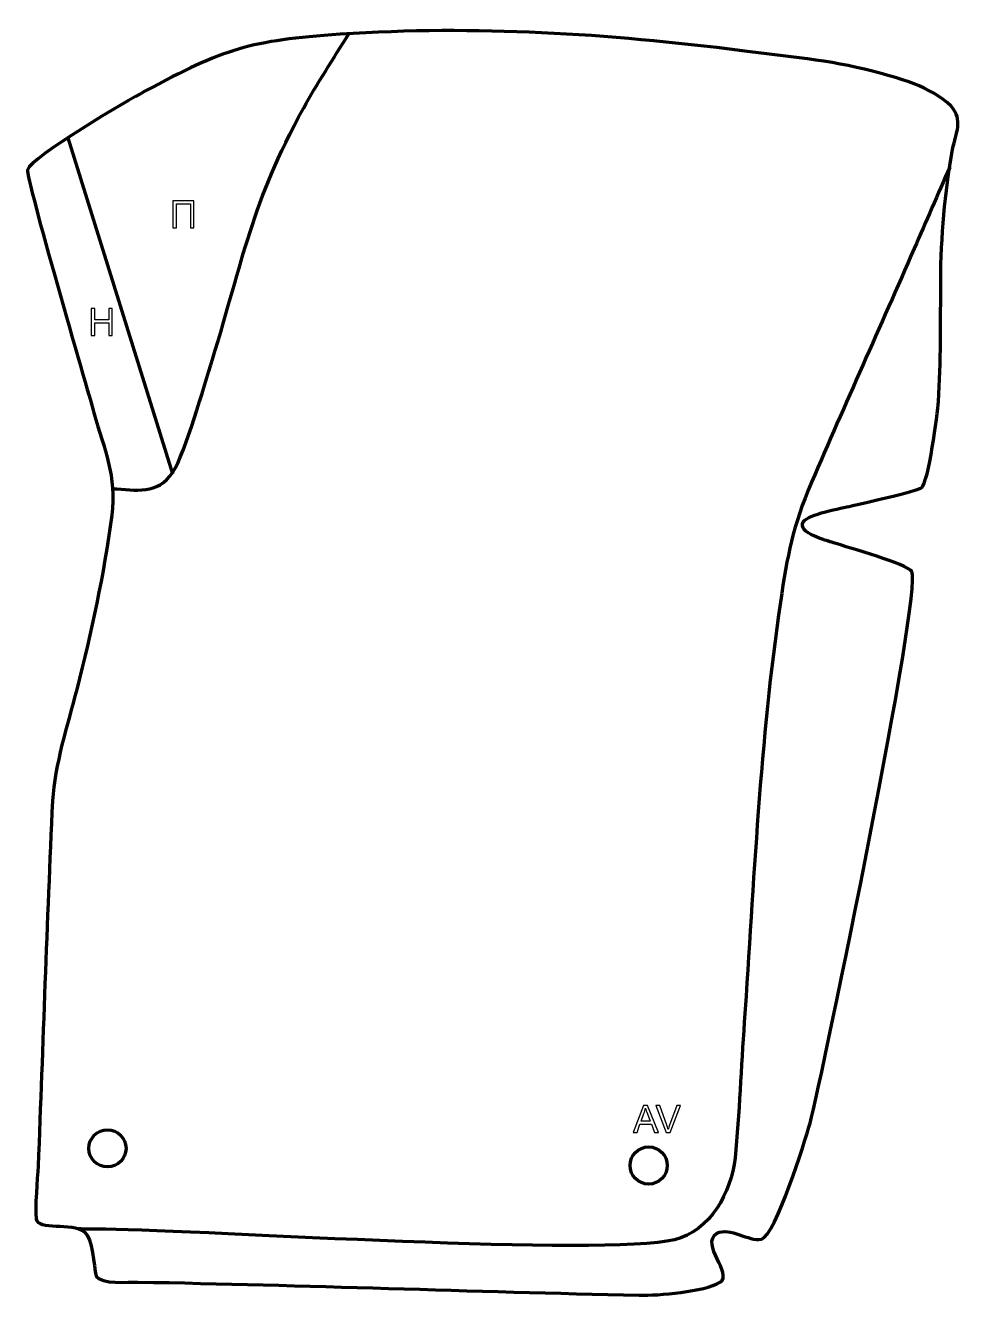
# Model space of a CAD drawing. Header units: millimetres. Extents: x -542 to 89, y 50 to 904.
import ezdxf

# ---------------------------------------------------------------- set-up
doc = ezdxf.new("R2010")
doc.units = ezdxf.units.MM
doc.header["$MEASUREMENT"] = 0
doc.layers.add('layer 2', color=7, linetype='Continuous')
doc.layers.add('layer 3', color=7, linetype='Continuous')

msp = doc.modelspace()

# ---------------------------------------------------------------- linework, layer by layer
at = {"layer": 'layer 2', "color": 142, "lineweight": 200}
for centre in [(-486.471, 148.6668), (-122.5365, 137.1576)]:
    msp.add_ellipse(centre, major_axis=(0, 12.5), ratio=1, dxfattribs=at)
at = {"layer": 'layer 2', "color": 140, "lineweight": 158}
for points, knots in [([(-483.0332, 592.4733), (-467.0952, 591.5686), (-453.0376, 588.0731), (-442.5359, 603.4776), (-442.5359, 603.4776), (-434.2116, 616.3819), (-421.4945, 661.7259), (-415.8579, 679.4649), (-415.8579, 679.4649), (-394.8212, 747.3079), (-389.9384, 784.0443), (-354.7086, 848.2798), (-354.7086, 848.2798), (-345.2819, 865.4678), (-334.3739, 881.8736), (-324.102, 898.567)], [0, 0, 0, 0, 0.2, 0.2, 0.2, 0.2, 0.4, 0.4, 0.4, 0.4, 0.6, 0.6, 0.6, 0.6, 1, 1, 1, 1]), ([(79.9128, 808.8726), (71.9506, 790.5733), (63.9885, 772.2741), (56.0263, 753.9748), (56.0263, 753.9748), (33.2323, 701.607), (9.5463, 649.3872), (-12.9021, 596.9262), (-12.9021, 596.9262), (-25.6835, 567.0567), (-29.2199, 547.9604), (-33.9343, 516.0475), (-33.9343, 516.0475), (-47.6151, 423.436), (-51.8028, 327.2183), (-58.2133, 233.5749), (-58.2133, 233.5749), (-60.2643, 203.3365), (-61.5443, 172.342), (-64.3933, 142.2518), (-64.3933, 142.2518), (-67.172, 118.9253), (-80.9199, 93.3083), (-105.2317, 87.2251), (-105.2317, 87.2251), (-151.8979, 75.5482), (-418.3499, 93.4138), (-487.7142, 94.2606), (-487.7142, 94.2606), (-493.2198, 94.3278), (-498.7255, 94.395), (-504.2312, 94.4622), (-504.2312, 94.4622), (-504.2312, 94.4622), (-505.7327, 94.4805), (-505.7327, 94.4805)], [0, 0, 0, 0, 0.1, 0.1, 0.1, 0.1, 0.2, 0.2, 0.2, 0.2, 0.3, 0.3, 0.3, 0.3, 0.4, 0.4, 0.4, 0.4, 0.5, 0.5, 0.5, 0.5, 0.6, 0.6, 0.6, 0.6, 0.7, 0.7, 0.7, 0.7, 0.8, 0.8, 0.8, 0.8, 1, 1, 1, 1])]:
    msp.add_open_spline(points, degree=3, knots=knots, dxfattribs=at)
msp.add_open_spline([(-442.4914, 602.4941), (-442.4914, 602.4941), (-512.9934, 828.5541), (-512.9934, 828.5541)], degree=3, dxfattribs=at)
at = {"layer": 'layer 2', "color": 142}
for points, knots in [([(-442.5437, 786.1457), (-442.5437, 786.1457), (-428.2689, 786.1457), (-428.2689, 786.1457), (-428.2689, 786.1457), (-428.2689, 786.1457), (-428.2689, 767.9593), (-428.2689, 767.9593), (-428.2689, 767.9593), (-428.2689, 767.9593), (-430.6819, 767.9593), (-430.6819, 767.9593), (-430.6819, 767.9593), (-430.6819, 767.9593), (-430.6819, 784.0121), (-430.6819, 784.0121), (-430.6819, 784.0121), (-430.6819, 784.0121), (-440.1307, 784.0121), (-440.1307, 784.0121), (-440.1307, 784.0121), (-440.1307, 784.0121), (-440.1307, 767.9593), (-440.1307, 767.9593), (-440.1307, 767.9593), (-440.1307, 767.9593), (-442.5437, 767.9593), (-442.5437, 767.9593), (-442.5437, 767.9593), (-442.5437, 767.9593), (-442.5437, 786.1457), (-442.5437, 786.1457)], [0, 0, 0, 0, 0.11111111, 0.11111111, 0.11111111, 0.11111111, 0.22222222, 0.22222222, 0.22222222, 0.22222222, 0.33333333, 0.33333333, 0.33333333, 0.33333333, 0.44444444, 0.44444444, 0.44444444, 0.44444444, 0.55555556, 0.55555556, 0.55555556, 0.55555556, 0.66666667, 0.66666667, 0.66666667, 0.66666667, 0.77777778, 0.77777778, 0.77777778, 0.77777778, 1, 1, 1, 1]), ([(-497.4195, 695.4634), (-497.4195, 695.4634), (-497.4195, 713.6498), (-497.4195, 713.6498), (-497.4195, 713.6498), (-497.4195, 713.6498), (-495.0065, 713.6498), (-495.0065, 713.6498), (-495.0065, 713.6498), (-495.0065, 713.6498), (-495.0065, 706.1568), (-495.0065, 706.1568), (-495.0065, 706.1568), (-495.0065, 706.1568), (-485.6085, 706.1568), (-485.6085, 706.1568), (-485.6085, 706.1568), (-485.6085, 706.1568), (-485.6085, 713.6498), (-485.6085, 713.6498), (-485.6085, 713.6498), (-485.6085, 713.6498), (-483.1955, 713.6498), (-483.1955, 713.6498), (-483.1955, 713.6498), (-483.1955, 713.6498), (-483.1955, 695.4634), (-483.1955, 695.4634), (-483.1955, 695.4634), (-483.1955, 695.4634), (-485.6085, 695.4634), (-485.6085, 695.4634), (-485.6085, 695.4634), (-485.6085, 695.4634), (-485.6085, 704.0232), (-485.6085, 704.0232), (-485.6085, 704.0232), (-485.6085, 704.0232), (-495.0065, 704.0232), (-495.0065, 704.0232), (-495.0065, 704.0232), (-495.0065, 704.0232), (-495.0065, 695.4634), (-495.0065, 695.4634), (-495.0065, 695.4634), (-495.0065, 695.4634), (-497.4195, 695.4634), (-497.4195, 695.4634)], [0, 0, 0, 0, 0.07692308, 0.07692308, 0.07692308, 0.07692308, 0.15384615, 0.15384615, 0.15384615, 0.15384615, 0.23076923, 0.23076923, 0.23076923, 0.23076923, 0.30769231, 0.30769231, 0.30769231, 0.30769231, 0.38461538, 0.38461538, 0.38461538, 0.38461538, 0.46153846, 0.46153846, 0.46153846, 0.46153846, 0.53846154, 0.53846154, 0.53846154, 0.53846154, 0.61538462, 0.61538462, 0.61538462, 0.61538462, 0.69230769, 0.69230769, 0.69230769, 0.69230769, 0.76923077, 0.76923077, 0.76923077, 0.76923077, 0.84615385, 0.84615385, 0.84615385, 0.84615385, 1, 1, 1, 1]), ([(-132.8935, 159.4176), (-132.8935, 159.4176), (-125.917, 177.604), (-125.917, 177.604), (-125.917, 177.604), (-125.917, 177.604), (-123.2711, 177.604), (-123.2711, 177.604), (-123.2711, 177.604), (-123.2711, 177.604), (-115.867, 159.4176), (-115.867, 159.4176), (-115.867, 159.4176), (-115.867, 159.4176), (-118.606, 159.4176), (-118.606, 159.4176), (-118.606, 159.4176), (-118.606, 159.4176), (-120.71, 164.9294), (-120.71, 164.9294), (-120.71, 164.9294), (-120.71, 164.9294), (-128.3681, 164.9294), (-128.3681, 164.9294), (-128.3681, 164.9294), (-128.3681, 164.9294), (-130.3408, 159.4176), (-130.3408, 159.4176), (-130.3408, 159.4176), (-130.3408, 159.4176), (-132.8935, 159.4176), (-132.8935, 159.4176)], [0, 0, 0, 0, 0.11111111, 0.11111111, 0.11111111, 0.11111111, 0.22222222, 0.22222222, 0.22222222, 0.22222222, 0.33333333, 0.33333333, 0.33333333, 0.33333333, 0.44444444, 0.44444444, 0.44444444, 0.44444444, 0.55555556, 0.55555556, 0.55555556, 0.55555556, 0.66666667, 0.66666667, 0.66666667, 0.66666667, 0.77777778, 0.77777778, 0.77777778, 0.77777778, 1, 1, 1, 1]), ([(-127.6611, 166.8852), (-127.6611, 166.8852), (-121.4635, 166.8852), (-121.4635, 166.8852), (-121.4635, 166.8852), (-121.4635, 166.8852), (-123.36, 171.9271), (-123.36, 171.9271), (-123.36, 171.9271), (-123.9315, 173.4596), (-124.3633, 174.7253), (-124.6639, 175.7244), (-124.6639, 175.7244), (-124.9137, 174.5391), (-125.2481, 173.3749), (-125.6672, 172.2234), (-125.6672, 172.2234), (-125.6672, 172.2234), (-127.6611, 166.8852), (-127.6611, 166.8852)], [0, 0, 0, 0, 0.16666667, 0.16666667, 0.16666667, 0.16666667, 0.33333333, 0.33333333, 0.33333333, 0.33333333, 0.5, 0.5, 0.5, 0.5, 0.66666667, 0.66666667, 0.66666667, 0.66666667, 1, 1, 1, 1]), ([(-110.66, 159.4176), (-110.66, 159.4176), (-117.6873, 177.604), (-117.6873, 177.604), (-117.6873, 177.604), (-117.6873, 177.604), (-115.0796, 177.604), (-115.0796, 177.604), (-115.0796, 177.604), (-115.0796, 177.604), (-110.3552, 164.3875), (-110.3552, 164.3875), (-110.3552, 164.3875), (-109.9784, 163.3292), (-109.6567, 162.3386), (-109.4027, 161.4115), (-109.4027, 161.4115), (-109.1233, 162.4063), (-108.7973, 163.3969), (-108.4248, 164.3875), (-108.4248, 164.3875), (-108.4248, 164.3875), (-103.5226, 177.604), (-103.5226, 177.604), (-103.5226, 177.604), (-103.5226, 177.604), (-101.0673, 177.604), (-101.0673, 177.604), (-101.0673, 177.604), (-101.0673, 177.604), (-108.1581, 159.4176), (-108.1581, 159.4176), (-108.1581, 159.4176), (-108.1581, 159.4176), (-110.66, 159.4176), (-110.66, 159.4176)], [0, 0, 0, 0, 0.1, 0.1, 0.1, 0.1, 0.2, 0.2, 0.2, 0.2, 0.3, 0.3, 0.3, 0.3, 0.4, 0.4, 0.4, 0.4, 0.5, 0.5, 0.5, 0.5, 0.6, 0.6, 0.6, 0.6, 0.7, 0.7, 0.7, 0.7, 0.8, 0.8, 0.8, 0.8, 1, 1, 1, 1])]:
    msp.add_open_spline(points, degree=3, knots=knots, dxfattribs=at)
at = {"layer": 'layer 3', "color": 242, "lineweight": 158}
msp.add_open_spline([(-461.2426, 859.8472), (-408.3646, 888.3799), (-390.2382, 894.0457), (-329.9466, 898.2061), (-329.9466, 898.2061), (-237.7466, 904.1327), (-151.0953, 898.6639), (-59.6571, 887.0617), (-59.6571, 887.0617), (-30.3542, 883.3436), (-0.6998, 880.8645), (27.9287, 873.3002), (27.9287, 873.3002), (45.9511, 868.6293), (67.0446, 863.1336), (80.8833, 849.8149), (80.8833, 849.8149), (89.2662, 840.0446), (84.1274, 832.2944), (81.9225, 820.6843), (81.9225, 820.6843), (76.582, 791.5986), (74.0685, 761.9162), (73.902, 732.3676), (73.902, 732.3676), (73.7302, 705.9251), (74.2, 677.4094), (72.3612, 651.1721), (72.3612, 651.1721), (71.6743, 642.587), (65.8211, 596.7834), (60.9494, 593.0428), (60.9494, 593.0428), (56.7899, 590.5672), (22.0684, 582.8895), (13.7822, 580.8874), (13.7822, 580.8874), (7.4625, 579.403), (-15.7288, 575.2282), (-18.5694, 570.2249), (-18.5694, 570.2249), (-22.8923, 562.6111), (-3.0521, 557.681), (1.8521, 556.0514), (1.8521, 556.0514), (12.5462, 552.4977), (51.3645, 541.9767), (54.4653, 536.666), (54.4653, 536.666), (61.8494, 524.0192), (-5.3113, 198.5413), (-13.9676, 165.7195), (-13.9676, 165.7195), (-17.4834, 153.3535), (-36.7494, 90.656), (-46.7088, 87.5372), (-46.7088, 87.5372), (-55.382, 85.7842), (-67.569, 96.1236), (-76.6072, 91.5711), (-76.6072, 91.5711), (-88.1781, 84.1979), (-65.5554, 64.2286), (-74.4002, 58.6134), (-74.4002, 58.6134), (-85.5426, 52.2158), (-115.4939, 49.6374), (-128.8894, 49.9148), (-128.8894, 49.9148), (-241.2585, 52.3116), (-353.6936, 56.7343), (-466.0248, 58.7413), (-466.0248, 58.7413), (-472.4004, 58.8553), (-490.7932, 57.0523), (-493.9615, 62.6718), (-493.9615, 62.6718), (-495.9152, 70.1488), (-496.495, 88.0573), (-501.8502, 92.3937), (-501.8502, 92.3937), (-510.5955, 99.4752), (-533.254, 93.1053), (-534.3727, 101.2863), (-534.3727, 101.2863), (-535.3811, 108.6605), (-533.5562, 128.1753), (-533.0901, 136.7104), (-533.0901, 136.7104), (-529.8456, 218.6514), (-527.2437, 300.6664), (-523.4149, 382.5771), (-523.4149, 382.5771), (-522.1124, 406.4902), (-513.1247, 433.7561), (-507.1546, 457.2753), (-507.1546, 457.2753), (-496.9654, 497.1883), (-489.0689, 533.6326), (-483.5972, 574.5638), (-483.5972, 574.5638), (-480.2903, 601.1666), (-488.4559, 618.5103), (-495.5452, 643.3994), (-495.5452, 643.3994), (-500.0934, 659.4385), (-541.637, 802.0741), (-540.272, 806.909), (-540.272, 806.909), (-537.7499, 815.8421), (-471.6965, 854.2064), (-461.2426, 859.8472)], degree=3, knots=[0, 0, 0, 0, 0.03448276, 0.03448276, 0.03448276, 0.03448276, 0.06896552, 0.06896552, 0.06896552, 0.06896552, 0.10344828, 0.10344828, 0.10344828, 0.10344828, 0.13793103, 0.13793103, 0.13793103, 0.13793103, 0.17241379, 0.17241379, 0.17241379, 0.17241379, 0.20689655, 0.20689655, 0.20689655, 0.20689655, 0.24137931, 0.24137931, 0.24137931, 0.24137931, 0.27586207, 0.27586207, 0.27586207, 0.27586207, 0.31034483, 0.31034483, 0.31034483, 0.31034483, 0.34482759, 0.34482759, 0.34482759, 0.34482759, 0.37931034, 0.37931034, 0.37931034, 0.37931034, 0.4137931, 0.4137931, 0.4137931, 0.4137931, 0.44827586, 0.44827586, 0.44827586, 0.44827586, 0.48275862, 0.48275862, 0.48275862, 0.48275862, 0.51724138, 0.51724138, 0.51724138, 0.51724138, 0.55172414, 0.55172414, 0.55172414, 0.55172414, 0.5862069, 0.5862069, 0.5862069, 0.5862069, 0.62068966, 0.62068966, 0.62068966, 0.62068966, 0.65517241, 0.65517241, 0.65517241, 0.65517241, 0.68965517, 0.68965517, 0.68965517, 0.68965517, 0.72413793, 0.72413793, 0.72413793, 0.72413793, 0.75862069, 0.75862069, 0.75862069, 0.75862069, 0.79310345, 0.79310345, 0.79310345, 0.79310345, 0.82758621, 0.82758621, 0.82758621, 0.82758621, 0.86206897, 0.86206897, 0.86206897, 0.86206897, 0.89655172, 0.89655172, 0.89655172, 0.89655172, 0.93103448, 0.93103448, 0.93103448, 0.93103448, 1, 1, 1, 1], dxfattribs=at)

doc.saveas('drawing.dxf')
